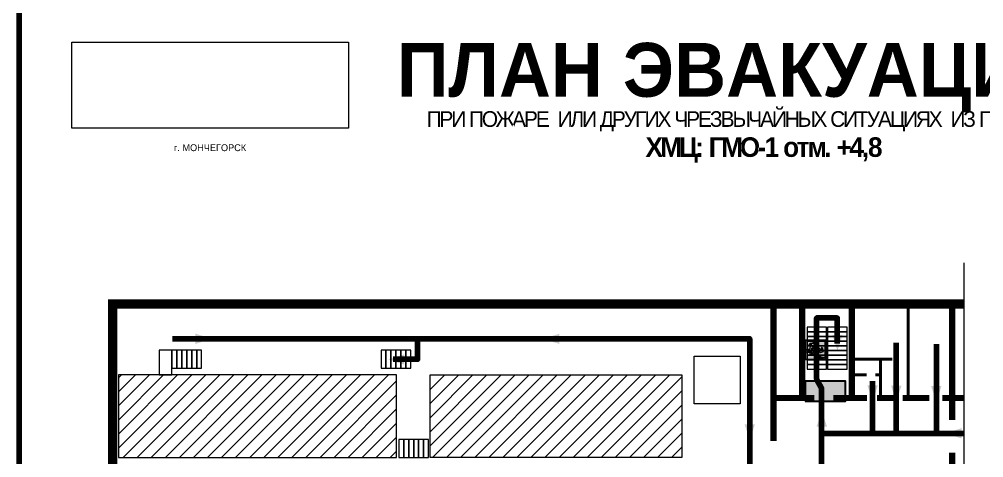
# Model space of a CAD drawing. Header units: millimetres. Extents: x 13114 to 67229, y 22859 to 38520.
# Drawn here: x 18739.7 to 19133.9, y 31496.8 to 31675.8 of the extents above; entities that cross this region are included whole.
import ezdxf

# ---------------------------------------------------------------- set-up
doc = ezdxf.new("R2010")
doc.units = ezdxf.units.MM
doc.layers.add('План_Штампы', color=7, linetype='Continuous')
doc.styles.add('обычный', font='arial.ttf')
picture_1 = doc.add_image_def('image1.jpg', size_in_pixel=(337, 105))

# ---------------------------------------------------------------- blocks, each defined once
blk = doc.blocks.new('A$C7B4425F7')
at = {"true_color": 0xffffff}
blk.add_hatch(color=7, dxfattribs=at).paths.add_polyline_path([(0, 0), (-16, 0), (-16, -8), (0, -8)])
h = blk.add_hatch(color=126)
h.paths.add_polyline_path([(-0.2, -0.2), (-15.8, -0.2), (-15.8, -7.8), (-0.2, -7.8)])
h.paths.add_polyline_path([(-11.76, -2.03), (-11.76, -3.66), (-11.17, -3.66, -0.568275), (-11.17, -6.18), (-12.58, -6.18), (-12.58, -2.03)], flags=16)
h.paths.add_polyline_path([(-13.33, -4.12, -0.495768), (-13.59, -6.18), (-15.03, -6.18), (-15.03, -2.03), (-13.59, -2.03, -0.487973)], flags=16)
h.paths.add_polyline_path([(-10.25, -2.03), (-9.48, -2.03), (-9.48, -6.18), (-10.25, -6.18)], flags=16)
h.paths.add_polyline_path([(-13.84, -3.69), (-14.24, -3.69), (-14.24, -3.03), (-13.9, -3.03, -0.692621)], flags=0)
h.paths.add_polyline_path([(-9.15, -2.03), (-8.4, -2.03), (-8.04, -3.07), (-7.68, -2.03), (-6.93, -2.03), (-7.64, -4.1), (-6.93, -6.18), (-7.68, -6.18), (-8.04, -5.14), (-8.4, -6.18), (-9.15, -6.18), (-8.44, -4.1)], flags=16)
h.paths.add_polyline_path([(-11.76, -4.46), (-11.42, -4.46, -0.692621), (-11.36, -5.12), (-11.76, -5.12)], flags=0)
h.paths.add_polyline_path([(-13.9, -5.2), (-14.24, -5.2), (-14.24, -4.55), (-13.84, -4.55, -0.708038)], flags=0)
edge = h.paths.add_edge_path(flags=16)
edge.add_ellipse((-5.51, -4.08), major_axis=(0, 2.05), ratio=0.586184, start_angle=0, end_angle=360)
edge = h.paths.add_edge_path(flags=0)
edge.add_ellipse((-5.51, -4.08), major_axis=(0, 1.14), ratio=0.454828, start_angle=0, end_angle=360)
h.paths.add_polyline_path([(-4.13, -4.96, 0.377264), (-3.48, -4.52, 0.0555), (-3.16, -2.03), (-1.66, -2.03), (-1.66, -4.96), (-0.96, -4.96), (-0.96, -7.01), (-1.75, -7.01), (-1.75, -6.18), (-3.3, -6.18), (-3.3, -7.02), (-4.13, -7.02)], flags=16)
h.paths.add_polyline_path([(-2.73, -2.91), (-2.28, -2.91), (-2.28, -4.96), (-3.05, -4.96, 0.079136)], flags=0)
at = {"color": 126}
blk.add_lwpolyline([(-16, -8), (0, -8), (0, 0), (-16, 0)], close=True, dxfattribs=at)
blk = doc.blocks.new('вниз')
at = {"lineweight": 0, "true_color": 0xffffff}
h = blk.add_hatch(color=7, dxfattribs=at)
h.dxf.hatch_style = 1
h.paths.add_polyline_path([(40994.51, -4472.22), (40986.51, -4472.22), (40986.51, -4480.22), (40994.51, -4480.22)])
h.paths.add_polyline_path([(40994.31, -4472.42), (40994.31, -4480.01), (40986.71, -4480.01), (40986.71, -4472.42)], flags=16)
h.paths.add_polyline_path([(40988.43, -4473.53), (40989.43, -4473.53), (40990.19, -4473.96), (40990.19, -4474.6), (40991, -4474.6), (40991, -4475.06), (40989.73, -4475.06), (40989.73, -4474.46), (40989.3, -4475.18), (40990.17, -4475.7), (40990.17, -4477.11), (40989.63, -4477.11), (40989.63, -4476.01), (40988.94, -4475.59), (40988.94, -4476.46), (40988.94, -4476.46), (40987.47, -4476.46), (40987.26, -4476.46), (40987.26, -4475.92), (40988.4, -4475.92), (40988.4, -4475.2), (40989.1, -4473.99), (40988.66, -4473.99), (40988.24, -4474.7), (40987.86, -4474.47), (40988.41, -4473.56)], flags=0)
h.paths.add_polyline_path([(40990.55, -4473.29, -1), (40989.69, -4473.29, -1)], flags=0)
h.paths.add_polyline_path([(40988.85, -4476.89), (40988.85, -4477.43), (40990.1, -4477.43), (40990.1, -4477.99), (40991.34, -4477.99), (40991.34, -4478.54), (40992.59, -4478.54), (40992.59, -4479.09), (40993.83, -4479.09), (40993.83, -4479.52), (40992.17, -4479.52), (40992.17, -4478.97), (40990.91, -4478.97), (40990.91, -4478.41), (40989.68, -4478.41), (40989.68, -4477.86), (40988.43, -4477.86), (40988.43, -4477.31), (40987.6, -4477.31), (40987.18, -4477.31), (40987.18, -4476.89)], flags=0)
h.paths.add_polyline_path([(40991.61, -4475.33), (40993.12, -4476.2), (40992.9, -4475.27), (40993.48, -4475.6), (40993.83, -4476.88), (40992.56, -4477.22), (40991.97, -4476.88), (40992.9, -4476.61), (40991.38, -4475.74), (40991.58, -4475.39)], flags=0)
h.paths.add_polyline_path([(40990.19, -4473.96), (40989.43, -4473.53), (40988.43, -4473.53), (40988.41, -4473.56), (40987.86, -4474.47), (40988.24, -4474.7), (40988.66, -4473.99), (40989.1, -4473.99), (40988.4, -4475.2), (40988.4, -4475.92), (40987.26, -4475.92), (40987.26, -4476.46), (40987.47, -4476.46), (40988.94, -4476.46), (40988.94, -4476.27), (40988.94, -4475.59), (40989.63, -4476.01), (40989.63, -4477.11), (40990.17, -4477.11), (40990.17, -4475.7), (40989.3, -4475.18), (40989.73, -4474.46), (40989.73, -4475.06), (40991, -4475.06), (40991, -4474.6), (40990.19, -4474.6)], flags=0)
h.paths.add_polyline_path([(40990.55, -4473.29, 1), (40989.69, -4473.29, 1)], flags=0)
h.paths.add_polyline_path([(40991.61, -4475.33), (40991.58, -4475.39), (40991.38, -4475.74), (40992.9, -4476.61), (40991.97, -4476.88), (40992.56, -4477.22), (40993.83, -4476.88), (40993.48, -4475.6), (40992.9, -4475.27), (40993.12, -4476.2)], flags=0)
h.paths.add_polyline_path([(40990.1, -4477.43), (40988.85, -4477.43), (40988.85, -4476.89), (40987.18, -4476.89), (40987.18, -4477.31), (40987.6, -4477.31), (40988.43, -4477.31), (40988.43, -4477.86), (40989.68, -4477.86), (40989.68, -4478.41), (40990.91, -4478.41), (40990.91, -4478.97), (40992.17, -4478.97), (40992.17, -4479.52), (40993.83, -4479.52), (40993.83, -4479.09), (40992.59, -4479.09), (40992.59, -4478.54), (40991.34, -4478.54), (40991.34, -4477.99), (40990.1, -4477.99)], flags=0)
at = {"lineweight": 0}
h = blk.add_hatch(color=126, dxfattribs=at)
h.dxf.hatch_style = 1
h.paths.add_polyline_path([(40994.31, -4472.42), (40986.71, -4472.42), (40986.71, -4480.01), (40994.31, -4480.01)])
h.paths.add_polyline_path([(40988.43, -4473.53), (40989.43, -4473.53), (40990.19, -4473.96), (40990.19, -4474.6), (40991, -4474.6), (40991, -4475.06), (40989.73, -4475.06), (40989.73, -4474.46), (40989.3, -4475.18), (40990.17, -4475.7), (40990.17, -4477.11), (40989.63, -4477.11), (40989.63, -4476.01), (40988.94, -4475.59), (40988.94, -4476.46), (40988.94, -4476.46), (40987.47, -4476.46), (40987.26, -4476.46), (40987.26, -4475.92), (40988.4, -4475.92), (40988.4, -4475.2), (40989.1, -4473.99), (40988.66, -4473.99), (40988.24, -4474.7), (40987.86, -4474.47), (40988.41, -4473.56)], flags=16)
h.paths.add_polyline_path([(40990.55, -4473.29, -1), (40989.69, -4473.29, -1)], flags=16)
h.paths.add_polyline_path([(40988.85, -4476.89), (40988.85, -4477.43), (40990.1, -4477.43), (40990.1, -4477.99), (40991.34, -4477.99), (40991.34, -4478.54), (40992.59, -4478.54), (40992.59, -4479.09), (40993.83, -4479.09), (40993.83, -4479.52), (40992.17, -4479.52), (40992.17, -4478.97), (40990.91, -4478.97), (40990.91, -4478.41), (40989.68, -4478.41), (40989.68, -4477.86), (40988.43, -4477.86), (40988.43, -4477.31), (40987.6, -4477.31), (40987.18, -4477.31), (40987.18, -4476.89)], flags=16)
h.paths.add_polyline_path([(40991.61, -4475.33), (40993.12, -4476.2), (40992.9, -4475.27), (40993.48, -4475.6), (40993.83, -4476.88), (40992.56, -4477.22), (40991.97, -4476.88), (40992.9, -4476.61), (40991.38, -4475.74), (40991.58, -4475.39)], flags=16)
at = {"lineweight": 0, "true_color": 0xffffff}
h = blk.add_hatch(color=7, dxfattribs=at)
h.dxf.hatch_style = 1
h.paths.add_polyline_path([(40989.73, -4474.46), (40989.73, -4475.06), (40991, -4475.06), (40991, -4474.6), (40990.19, -4474.6), (40990.19, -4473.96), (40989.43, -4473.53), (40988.43, -4473.53), (40988.41, -4473.56), (40987.86, -4474.47), (40988.24, -4474.7), (40988.66, -4473.99), (40989.1, -4473.99), (40988.4, -4475.2), (40988.4, -4475.92), (40987.26, -4475.92), (40987.26, -4476.46), (40987.47, -4476.46), (40988.94, -4476.46), (40988.94, -4475.59), (40989.63, -4476.01), (40989.63, -4477.11), (40990.17, -4477.11), (40990.17, -4475.7), (40989.3, -4475.18)])
h.paths.add_polyline_path([(40989.69, -4473.29, 1), (40990.55, -4473.29, 1)])
h.paths.add_polyline_path([(40991.61, -4475.33), (40991.58, -4475.39), (40991.38, -4475.74), (40992.9, -4476.61), (40991.97, -4476.88), (40992.56, -4477.22), (40993.83, -4476.88), (40993.48, -4475.6), (40992.9, -4475.27), (40993.12, -4476.2)])
h.paths.add_polyline_path([(40990.1, -4477.43), (40988.85, -4477.43), (40988.85, -4476.89), (40987.18, -4476.89), (40987.18, -4477.31), (40987.6, -4477.31), (40988.43, -4477.31), (40988.43, -4477.86), (40989.68, -4477.86), (40989.68, -4478.41), (40990.91, -4478.41), (40990.91, -4478.97), (40992.17, -4478.97), (40992.17, -4479.52), (40993.83, -4479.52), (40993.83, -4479.09), (40992.59, -4479.09), (40992.59, -4478.54), (40991.34, -4478.54), (40991.34, -4477.99), (40990.1, -4477.99)])
at = {"color": 126, "lineweight": 0}
for points in [[(40986.51, -4472.22), (40994.51, -4472.22), (40994.51, -4480.22), (40986.51, -4480.22)], [(40986.71, -4472.42), (40994.31, -4472.42), (40994.31, -4480.01), (40986.71, -4480.01)]]:
    blk.add_lwpolyline(points, close=True, dxfattribs=at)
for points in [[(40987.6, -4477.31), (40987.18, -4477.31), (40987.18, -4476.89), (40988.85, -4476.89), (40988.85, -4477.43), (40990.1, -4477.43), (40990.1, -4477.99), (40991.34, -4477.99), (40991.34, -4478.54), (40992.59, -4478.54), (40992.59, -4479.09), (40993.83, -4479.09), (40993.83, -4479.52), (40992.17, -4479.52), (40992.17, -4478.97), (40990.91, -4478.97), (40990.91, -4478.41), (40989.68, -4478.41), (40989.68, -4477.86), (40988.43, -4477.86), (40988.43, -4477.31), (40987.6, -4477.31)], [(40987.47, -4476.46), (40987.26, -4476.46), (40987.26, -4475.92), (40988.4, -4475.92), (40988.4, -4475.2), (40989.1, -4473.99), (40988.66, -4473.99), (40988.24, -4474.7), (40987.86, -4474.47), (40988.41, -4473.56), (40988.43, -4473.53), (40989.43, -4473.53), (40990.19, -4473.96), (40990.19, -4474.6), (40991, -4474.6), (40991, -4475.06), (40989.73, -4475.06), (40989.73, -4474.46), (40989.3, -4475.18), (40990.17, -4475.7), (40990.17, -4477.11), (40989.63, -4477.11), (40989.63, -4476.01), (40988.94, -4475.59), (40988.94, -4476.46)], [(40987.47, -4476.46), (40988.94, -4476.46), (40988.94, -4476.27)], [(40991.58, -4475.39), (40991.38, -4475.74), (40992.9, -4476.61), (40991.97, -4476.88), (40992.56, -4477.22), (40993.83, -4476.88), (40993.48, -4475.6), (40992.9, -4475.27), (40993.12, -4476.2), (40991.61, -4475.33), (40991.58, -4475.39)]]:
    blk.add_lwpolyline(points, dxfattribs=at)
blk.add_circle((40990.12, -4473.29), 0.432, dxfattribs=at)

msp = doc.modelspace()

# ---------------------------------------------------------------- hatches: boundary and pattern name
at = {"lineweight": 0}
h = msp.add_hatch(dxfattribs=at)
h.set_pattern_fill('ANSI31', color=256, scale=1.28)
h.set_pattern_definition([(45, (-2834.3607, 21053.2086), (-2.87368196, 2.87368196), [])])
h.paths.add_polyline_path([(18893.92, 31496.83), (18893.92, 31530.58), (18858.13, 31530.58), (18780.18, 31530.58), (18780.18, 31496.83)])
h.paths.add_polyline_path([(18907.6, 31530.58), (18907.6, 31496.83), (19010.47, 31496.83), (19010.47, 31530.58)])

# ---------------------------------------------------------------- linework, layer by layer
at = {"color": 1, "lineweight": 100}
msp.add_lwpolyline([(18739.68, 31687.29), (19339.68, 31687.29), (19339.68, 31292.29), (18739.68, 31292.29)], close=True, dxfattribs=at)
at = {"lineweight": 0}
for points in [[(19125.81, 31576.32), (19125.81, 31354.91)], [(18858.13, 31530.58), (18780.18, 31530.58), (18780.18, 31496.83), (18893.92, 31496.83), (18893.92, 31530.58), (18858.13, 31530.58)], [(18907.6, 31496.83), (18907.6, 31530.58), (19010.47, 31530.58), (19010.47, 31496.83), (18907.6, 31496.83)]]:
    msp.add_lwpolyline(points, dxfattribs=at)
for points, const_width in [([(18797.23, 31368.5), (18777.88, 31368.5), (18777.88, 31559.49), (19125.81, 31559.49)], 3.84), ([(19048.01, 31559.42), (19048.01, 31503.63)], 2.56), ([(19059.72, 31521.14), (19059.72, 31559.3)], 2.56), ([(19079.99, 31520.91), (19079.99, 31558.97)], 2.56), ([(19103.02, 31521.14), (19103.02, 31559.35)], 1.28), ([(19120.98, 31512.1), (19120.98, 31559.35)], 2.56), ([(19091.66, 31521.14), (19091.66, 31537.01), (19096.55, 31537.01), (19079.99, 31537.01), (19079.99, 31521.14)], 1.28), ([(19080.69, 31530.59), (19086, 31530.59)], 1.28), ([(19091.66, 31530.59), (19089.63, 31530.59)], 1.28), ([(19048.21, 31521.14), (19064.61, 31521.14)], 2.56), ([(19072.46, 31521.14), (19086.12, 31521.14)], 2.56), ([(19090.31, 31521.14), (19096.88, 31521.14)], 2.56), ([(19100.73, 31521.14), (19111.66, 31521.14)], 2.56), ([(19117.03, 31521.14), (19125.81, 31521.14)], 2.56), ([(19125.81, 31479.92), (19120.98, 31479.92), (19120.98, 31498.78)], 2.56)]:
    msp.add_lwpolyline(points, dxfattribs=dict(at, const_width=const_width))
at = {"color": 126, "lineweight": 100, "true_color": 0x008754}
for points in [[(19067.61, 31493.17), (19067.61, 31525.09), (19065.57, 31528.8), (19065.57, 31553.85), (19067.73, 31553.85)], [(19074.04, 31543.42), (19074.04, 31553.85), (19066.09, 31553.85)], [(18802.32, 31545.33), (18953.97, 31545.33)], [(18902.46, 31545.33), (18902.46, 31536.93), (18902.46, 31536.93)], [(18953.97, 31545.33), (19011.44, 31545.33)], [(19011.44, 31545.33), (19038.24, 31545.33), (19038.24, 31493.17)], [(19098.16, 31543.71), (19098.16, 31506.7), (19125.81, 31506.7)], [(19114.52, 31506.7), (19114.52, 31543.09)], [(18902.46, 31536.93), (18892.45, 31536.93)], [(19088.49, 31506.7), (19088.49, 31527.95)], [(19098.16, 31506.7), (19067.61, 31506.7)]]:
    msp.add_lwpolyline(points, dxfattribs=at)
at = {"lineweight": 0}
for points in [[(19061.66, 31548.15), (19069.63, 31548.15), (19069.63, 31550.07), (19061.66, 31550.07)], [(19061.66, 31546.24), (19069.63, 31546.24), (19069.63, 31548.15), (19061.66, 31548.15)], [(19070.03, 31548.15), (19078, 31548.15), (19078, 31550.07), (19070.03, 31550.07)], [(19070.03, 31546.24), (19078, 31546.24), (19078, 31548.15), (19070.03, 31548.15)], [(19061.66, 31544.33), (19069.63, 31544.33), (19069.63, 31546.24), (19061.66, 31546.24)], [(19061.66, 31542.41), (19069.63, 31542.41), (19069.63, 31544.33), (19061.66, 31544.33)], [(19070.03, 31544.33), (19078, 31544.33), (19078, 31546.24), (19070.03, 31546.24)], [(19070.03, 31542.41), (19078, 31542.41), (19078, 31544.33), (19070.03, 31544.33)], [(18796.87, 31540.67), (18796.87, 31530.61), (18802.08, 31530.61), (18802.08, 31540.67)], [(18802.08, 31540.67), (18802.08, 31533.37), (18804.11, 31533.37), (18804.11, 31540.67)], [(18804.11, 31540.67), (18804.11, 31533.37), (18806.13, 31533.37), (18806.13, 31540.67)], [(18806.13, 31540.67), (18806.13, 31533.37), (18808.15, 31533.37), (18808.15, 31540.67)], [(18808.15, 31540.67), (18808.15, 31533.37), (18810.17, 31533.37), (18810.17, 31540.67)], [(18810.17, 31540.67), (18810.17, 31533.37), (18812.2, 31533.37), (18812.2, 31540.67)], [(18812.2, 31540.67), (18812.2, 31533.37), (18814.22, 31533.37), (18814.22, 31540.67)], [(18887.53, 31540.67), (18887.53, 31533.37), (18889.55, 31533.37), (18889.55, 31540.67)], [(18889.55, 31540.67), (18889.55, 31533.37), (18891.57, 31533.37), (18891.57, 31540.67)], [(18891.57, 31540.67), (18891.57, 31533.37), (18893.6, 31533.37), (18893.6, 31540.67)], [(18893.6, 31540.67), (18893.6, 31533.37), (18895.62, 31533.37), (18895.62, 31540.67)], [(18895.62, 31540.67), (18895.62, 31533.37), (18897.64, 31533.37), (18897.64, 31540.67)], [(18897.64, 31540.67), (18897.64, 31533.37), (18899.66, 31533.37), (18899.66, 31540.67)], [(19061.66, 31540.5), (19069.63, 31540.5), (19069.63, 31542.41), (19061.66, 31542.41)], [(19061.66, 31538.58), (19069.63, 31538.58), (19069.63, 31540.5), (19061.66, 31540.5)], [(19070.03, 31540.5), (19078, 31540.5), (19078, 31542.41), (19070.03, 31542.41)], [(19070.03, 31538.58), (19078, 31538.58), (19078, 31540.5), (19070.03, 31540.5)], [(19015.47, 31538.27), (19034.33, 31538.27), (19034.33, 31518.72), (19015.47, 31518.72)], [(19061.66, 31536.67), (19069.63, 31536.67), (19069.63, 31538.58), (19061.66, 31538.58)], [(19061.66, 31534.75), (19069.63, 31534.75), (19069.63, 31536.67), (19061.66, 31536.67)], [(19070.03, 31536.67), (19078, 31536.67), (19078, 31538.58), (19070.03, 31538.58)], [(19070.03, 31534.75), (19078, 31534.75), (19078, 31536.67), (19070.03, 31536.67)], [(19061.66, 31532.84), (19069.63, 31532.84), (19069.63, 31534.75), (19061.66, 31534.75)], [(19070.03, 31532.84), (19078, 31532.84), (19078, 31534.75), (19070.03, 31534.75)], [(18894.83, 31504.13), (18894.83, 31496.83), (18896.85, 31496.83), (18896.85, 31504.13)], [(18896.85, 31504.13), (18896.85, 31496.83), (18898.87, 31496.83), (18898.87, 31504.13)], [(18898.87, 31504.13), (18898.87, 31496.83), (18900.89, 31496.83), (18900.89, 31504.13)], [(18900.89, 31504.13), (18900.89, 31496.83), (18902.92, 31496.83), (18902.92, 31504.13)], [(18902.92, 31504.13), (18902.92, 31496.83), (18904.94, 31496.83), (18904.94, 31504.13)], [(18904.94, 31504.13), (18904.94, 31496.83), (18906.96, 31496.83), (18906.96, 31504.13)]]:
    msp.add_lwpolyline(points, close=True, dxfattribs=at)
at = {"layer": 'План_Штампы', "color": 126, "true_color": 0x008754}
for points in [[(18811.69, 31543.18), (18811.7, 31547.41), (18818.2, 31545.31)], [(18960.48, 31547.41), (18960.47, 31543.18), (18953.97, 31545.28)], [(19071.97, 31546.91), (19076.2, 31546.89), (19074.1, 31540.4)], [(18897.06, 31539), (18897.05, 31534.76), (18890.55, 31536.86)], [(19086.36, 31526.28), (19090.59, 31526.27), (19088.49, 31519.78)], [(19096.02, 31526.15), (19100.26, 31526.14), (19098.16, 31519.64)], [(19112.38, 31525.98), (19116.61, 31525.97), (19114.52, 31519.48)], [(19069.83, 31509.43), (19065.6, 31509.44), (19067.7, 31515.94)], [(19036.14, 31510.39), (19040.37, 31510.38), (19038.27, 31503.89)], [(19124.85, 31508.83), (19124.84, 31504.6), (19118.34, 31506.7)]]:
    msp.add_solid(points, dxfattribs=at)

# ---------------------------------------------------------------- block references
at = {"color": 126, "true_color": 0x008754, "xscale": 1.024, "yscale": 1.024, "zscale": 1.024}
msp.add_blockref('вниз', (-22909.22, 36124.42), dxfattribs=at)
at = {"layer": 'План_Штампы', "xscale": 1.024, "yscale": 1.024, "zscale": 1.024}
msp.add_blockref('A$C7B4425F7', (19077.35, 31528.05), dxfattribs=at)

# ---------------------------------------------------------------- texts
at = {"lineweight": 0, "style": 'обычный'}
for s, insert, char_height, width, attachment_point in [('{\\fProxima Nova Rg|b1|i0|c204|p2;ПЛАН ЭВАКУАЦИИ}', (18893.95, 31666.14), 22, 493.8901, 1), ('\\pi-8.4,l8.4,t8.4;{\\fProxima Nova Rg|b0|i0|c204|p2;г. МОНЧЕГОРСК\\H1.1997x; }', (18817.66, 31623.32), 2.8, 126.6484, 5)]:
    msp.add_mtext(s, dxfattribs=dict(at, insert=insert, char_height=char_height, width=width, attachment_point=attachment_point))
at = {"color": 0, "lineweight": 0, "insert": (19043.64, 31638.43), "char_height": 8, "width": 449.2158, "attachment_point": 5, "style": 'обычный'}
msp.add_mtext('{\\fArial Black|b1|i0|c204|p34;\\H2x;\\T0.85;  \\fArial Narrow|b0|i0|c204|p34;\\H0.8x;\\W0.9;\\P\\fProxima Nova Rg|b0|i0|c204|p2;\\H0.5x;\\W1;\\C256;ПРИ ПОЖАРЕ  ИЛИ ДРУГИХ ЧРЕЗВЫЧАЙНЫХ СИТУАЦИЯХ  ИЗ ПОМЕЩЕНИЙ \\fProxima Nova Rg|b1|i0|c204|p2;\\H1.25x;\\PХМЦ: ГМО-1 отм. +4,8}', dxfattribs=at)

# ---------------------------------------------------------------- pictures from other files: only their frames are drawn
at = {"color": 7, "lineweight": 0, "true_color": 0xf5f5ff}
image = msp.add_image(picture_1, insert=(18761.17, 31631.26), size_in_units=(113.11, 35.24), dxfattribs=at)
image.dxf.flags = 7

doc.saveas('drawing.dxf')
